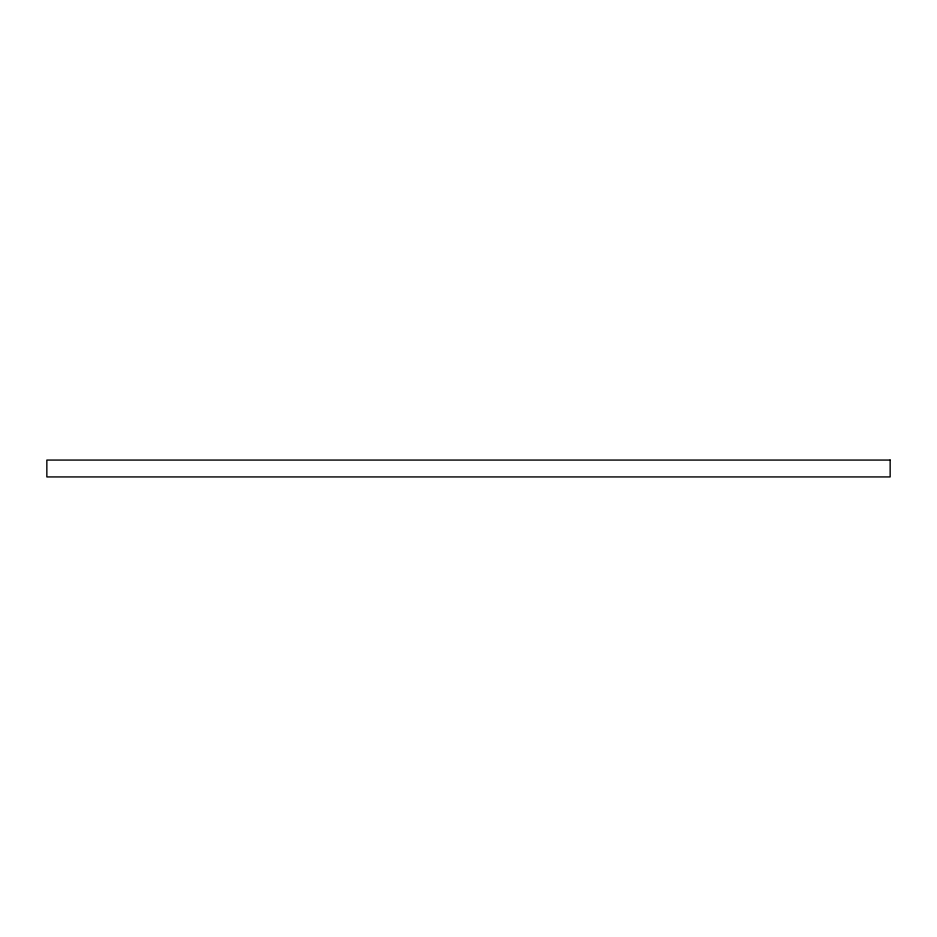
<?xml version="1.0" encoding="UTF-8"?>
<svg xmlns="http://www.w3.org/2000/svg" width="937" height="937" viewBox="0 0 937 937"><rect width="100%" height="100%" fill="white"/><g stroke="black" fill="none" stroke-linecap="round" stroke-linejoin="round"><path stroke-width="1.41" d="M890.15 460.067L46.85 460.067L46.85 476.933L890.15 476.933L890.15 460.067"/></g></svg>
